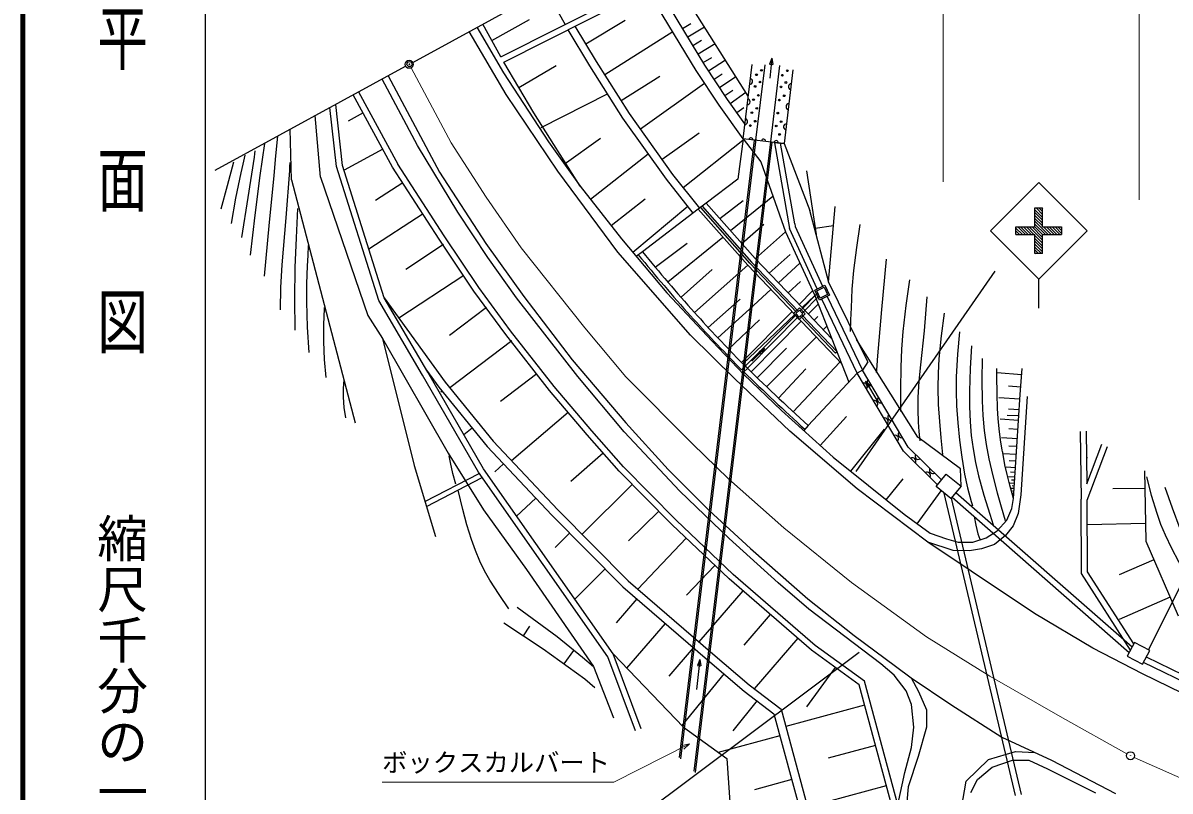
# Model space of a CAD drawing. Units: millimetres, scale not verified. Extents: x 40000 to 680000, y 20000 to 380000.
# Drawn here: x 40000 to 153286, y 263570 to 339363 of the extents above; entities that cross this region are included whole.
import ezdxf
from ezdxf.enums import TextEntityAlignment as Align

# ---------------------------------------------------------------- set-up
doc = ezdxf.new("R2010")
doc.units = ezdxf.units.MM
doc.header["$LTSCALE"] = 1000
doc.header["$PDMODE"] = 32
doc.header["$PDSIZE"] = 500
doc.linetypes.add('CHAIN', pattern=[18.5, 12, -1.5, 3.5, -1.5])
for name, color, linetype, lineweight in [('M-BGD', 7, 'Continuous', 25), ('M-BMK', 2, 'CHAIN', 13), ('M-BMK-OTRS', 5, 'Continuous', 25), ('M-BMK-SRVR', 3, 'Continuous', 25), ('M-STR-HTXT', 7, 'Continuous', 13), ('M-STR-STRC', 7, 'Continuous', 25), ('M-TTL', 2, 'Continuous', 140), ('M-TTL-BAND', 7, 'Continuous', 25)]:
    doc.layers.add(name, color=color, linetype=linetype, lineweight=lineweight)
doc.layers.add('M-OTRS', color=6, linetype='Continuous')
doc.styles.add('@ＭＳ ゴシック', font='')
doc.styles.add('ＭＳ ゴシック', font='')
doc.styles.get('@ＭＳ ゴシック').set_extended_font_data('@MS Gothic')
doc.styles.get('ＭＳ ゴシック').set_extended_font_data('MS Gothic')

msp = doc.modelspace()

# ---------------------------------------------------------------- hatches: boundary and pattern name
at = {"layer": 'M-STR-STRC'}
h = msp.add_hatch(dxfattribs=at)
h.set_pattern_fill('USER', color=256, style=0, pattern_type=2)
h.set_pattern_definition([(135, (139945, 319232), (-141.421, -141.421), [])])
h.paths.add_polyline_path([(139945, 321107), (140695, 321107), (140695, 319232), (142570, 319232), (142570, 318482), (140695, 318482), (140695, 316607), (139945, 316607), (139945, 318482), (138070, 318482), (138070, 319232), (139945, 319232)])

# ---------------------------------------------------------------- linework, layer by layer
at = {"layer": 'M-BGD'}
for p, q in [((87211, 336033), (102980, 343978)), ((87503, 335508), (104187, 343914)), ((111624, 332144), (104187, 343914)), ((91629, 342642), (93537, 339220)), ((106494, 334660), (101665, 342644)), ((107339, 335194), (102561, 343095)), ((84834, 338936), (87467, 334430)), ((87211, 336033), (85418, 339254)), ((86314, 337643), (90024, 339708)), ((96657, 335554), (94546, 339057)), ((95601, 337305), (99480, 339643)), ((105150, 338815), (105975, 339314)), ((105649, 337989), (107300, 338988)), ((87725, 332306), (84063, 338515)), ((95976, 335134), (93829, 338696)), ((97469, 334271), (104165, 338511)), ((106158, 337147), (107000, 337656)), ((106667, 336305), (108351, 337324)), ((90453, 330502), (87503, 335508)), ((99907, 330422), (96657, 335554)), ((107180, 335458), (108027, 335970)), ((107715, 334625), (109368, 335715)), ((113961, 335891), (113739, 335311)), ((113961, 335891), (113755, 333919)), ((113961, 335891), (114059, 335278)), ((87467, 334430), (91906, 327624)), ((88978, 333005), (92644, 335166)), ((99243, 329975), (95976, 335134)), ((108751, 331235), (106494, 334660)), ((109576, 331801), (107339, 335194)), ((108249, 333814), (109060, 334348)), ((111111, 327924), (112004, 335265)), ((113256, 335220), (112352, 327785)), ((113739, 335311), (114059, 335278)), ((113843, 327619), (114759, 335151)), ((116048, 334743), (115163, 327461)), ((78963, 327258), (75476, 333833)), ((76061, 334151), (81148, 324632)), ((99094, 331705), (102898, 334113)), ((100977, 328922), (107302, 333434)), ((108784, 333002), (110406, 334072)), ((76503, 325123), (72625, 332278)), ((73152, 332565), (77019, 325430)), ((92820, 324748), (87725, 332306)), ((91179, 329063), (97728, 332368)), ((109305, 332212), (110095, 332733)), ((109839, 331431), (111380, 332530)), ((70978, 325186), (70316, 331018)), ((71567, 325311), (70884, 331329)), ((111111, 327924), (108751, 331235)), ((111290, 329396), (109576, 331801)), ((110488, 330521), (111184, 331031)), ((69375, 324142), (68860, 330224)), ((73595, 330489), (72117, 329688)), ((95026, 323266), (90453, 330502)), ((103547, 323941), (99243, 329975)), ((104187, 324422), (99907, 330422)), ((66511, 323873), (66396, 328881)), ((103117, 325922), (106774, 328530)), ((91906, 327624), (95026, 323266)), ((93466, 325445), (97044, 328007)), ((112203, 327802), (104797, 266874)), ((112365, 327891), (104933, 266753)), ((105210, 323132), (111095, 327796)), ((106296, 265536), (113843, 327619)), ((106433, 265414), (113992, 327602)), ((111111, 327924), (110592, 323937)), ((114202, 327579), (111111, 327924)), ((111111, 327924), (112868, 325664)), ((114829, 327490), (114202, 327579)), ((114202, 327579), (114830, 327490)), ((114202, 327579), (114207, 327545)), ((114207, 327545), (115689, 319083)), ((114825, 327490), (115163, 327461)), ((115163, 327461), (114829, 327490)), ((116217, 319550), (114829, 327490)), ((115163, 327461), (114838, 327420)), ((115163, 327461), (117705, 320865)), ((75533, 326912), (71715, 324843)), ((82955, 320683), (78963, 327258)), ((96046, 321969), (101754, 326455)), ((75132, 311988), (70978, 325186)), ((75684, 312233), (71567, 325311)), ((81597, 318346), (77019, 325430)), ((112868, 325664), (115315, 318752)), ((69375, 324142), (74073, 310494)), ((81097, 318015), (76503, 325123)), ((81148, 324632), (85726, 317603)), ((98753, 316752), (92820, 324748)), ((106833, 321084), (104187, 324422)), ((117396, 324755), (118326, 318501)), ((66511, 323873), (72820, 299889)), ((77507, 323597), (74823, 321831)), ((95026, 323266), (99105, 318077)), ((106195, 320600), (103547, 323941)), ((110592, 323937), (107488, 321581)), ((98085, 319374), (101443, 322013)), ((108816, 320079), (111136, 321839)), ((109885, 318870), (114065, 322282)), ((85901, 316229), (82955, 320683)), ((100224, 316738), (105658, 321278)), ((106689, 320974), (101171, 316787)), ((106689, 320974), (111577, 315447)), ((107488, 321581), (106693, 320978)), ((111801, 315645), (106944, 321168)), ((107087, 321277), (111936, 315764)), ((112322, 316113), (107488, 321581)), ((119574, 313757), (117705, 320865)), ((119555, 313794), (120217, 321240)), ((79515, 320544), (74174, 317031)), ((110997, 317604), (113157, 319513)), ((116217, 319550), (116266, 319266)), ((85026, 313256), (81597, 318346)), ((112331, 316111), (115315, 318752)), ((115316, 318751), (118199, 312460)), ((118419, 313116), (115689, 319086)), ((116266, 319266), (118961, 313375)), ((118236, 319110), (120052, 319380)), ((81523, 317491), (77798, 315041)), ((84535, 312911), (81097, 318015)), ((85726, 317603), (89466, 312379)), ((99105, 318077), (103581, 312719)), ((102452, 315249), (105601, 317638)), ((103680, 313803), (109110, 318236)), ((88741, 312231), (85901, 316229)), ((105925, 308562), (98753, 316752)), ((101171, 316787), (100566, 316328)), ((112322, 316113), (116941, 311273)), ((113708, 314661), (115772, 316504)), ((104989, 312292), (108074, 315019)), ((106314, 310793), (111577, 315447)), ((116214, 310586), (111577, 315447)), ((111801, 315645), (116432, 310792)), ((116562, 310916), (111936, 315764)), ((114605, 313721), (116734, 315657)), ((83531, 314438), (77134, 310230)), ((115560, 312720), (116775, 313866)), ((87676, 308631), (84535, 312911)), ((88154, 308994), (85026, 313256)), ((103581, 312719), (108056, 307950)), ((111750, 311124), (113865, 313048)), ((117988, 312920), (116653, 311574)), ((118494, 312719), (116747, 310959)), ((118190, 313007), (119183, 313481)), ((118664, 312014), (118190, 313007)), ((118390, 312936), (119112, 313281)), ((118734, 312214), (118390, 312936)), ((119112, 313281), (119457, 312559)), ((119183, 313481), (119656, 312488)), ((123427, 305908), (119574, 313757)), ((79461, 304593), (75132, 311988)), ((79980, 304894), (75684, 312233)), ((75684, 312233), (81707, 303913)), ((94791, 304489), (88741, 312231)), ((89466, 312379), (94239, 306124)), ((107668, 309321), (110821, 312108)), ((116941, 311273), (118199, 312460)), ((116954, 310742), (118631, 312431)), ((117551, 310633), (118530, 311621)), ((118199, 312460), (121570, 303925)), ((119656, 312488), (118664, 312014)), ((119457, 312559), (118734, 312214)), ((122387, 304797), (118888, 312121)), ((119432, 312381), (122902, 305104)), ((74073, 310494), (75505, 308212)), ((85778, 311278), (82141, 308509)), ((108633, 308289), (111750, 311124)), ((115948, 310864), (110973, 305851)), ((111078, 305740), (116214, 310586)), ((116394, 310604), (111327, 305498)), ((116109, 310685), (116687, 311239)), ((116662, 310107), (116109, 310685)), ((116214, 310586), (120864, 305712)), ((116321, 310681), (116682, 311026)), ((116667, 310320), (116321, 310681)), ((117240, 310661), (116662, 310107)), ((117028, 310665), (116667, 310320)), ((116682, 311026), (117028, 310665)), ((116687, 311239), (117240, 310661)), ((120261, 306779), (116780, 310428)), ((116910, 310552), (120395, 306899)), ((116941, 311273), (119887, 308185)), ((109688, 307178), (112748, 310066)), ((111543, 305289), (116602, 310387)), ((116846, 309923), (111902, 304942)), ((118130, 310026), (118498, 310398)), ((119032, 309081), (119391, 309442)), ((75505, 308212), (78638, 295707)), ((75505, 308212), (81994, 296916)), ((91995, 303110), (87676, 308631)), ((92460, 303489), (88154, 308994)), ((110310, 304241), (105925, 308562)), ((113447, 303462), (118326, 308371)), ((128388, 298492), (122332, 308138)), ((88265, 308010), (82156, 303361)), ((108056, 307950), (111193, 304683)), ((113241, 307223), (111998, 305977)), ((112518, 304349), (115397, 307261)), ((113241, 307223), (112704, 306912)), ((113241, 307223), (112931, 306685)), ((94239, 306124), (99527, 299888)), ((112704, 306912), (112931, 306685)), ((116079, 300988), (120682, 305903)), ((120395, 306899), (120261, 306779)), ((123427, 305908), (122901, 305106)), ((79866, 305093), (81073, 303426)), ((85484, 295352), (79980, 304894)), ((90752, 304743), (87149, 302002)), ((110959, 305142), (111320, 305505)), ((111551, 305281), (111190, 304929)), ((117313, 305231), (114618, 302354)), ((122387, 304797), (117549, 299632)), ((122901, 305106), (122387, 304797)), ((126954, 297123), (122387, 304797)), ((127430, 297497), (122901, 305106)), ((136188, 305051), (136189, 305277)), ((136192, 304695), (136188, 305051)), ((138628, 304649), (136203, 304830)), ((138483, 302715), (138675, 305277)), ((84977, 295029), (79461, 304593)), ((81707, 303913), (86445, 298086)), ((99383, 299004), (94791, 304489)), ((115727, 299082), (110310, 304241)), ((111193, 304683), (114917, 301137)), ((123213, 304028), (124429, 301990)), ((123213, 304028), (123383, 303430)), ((123213, 304028), (123659, 303595)), ((136193, 304521), (136192, 304695)), ((136211, 302763), (136193, 304521)), ((81073, 303426), (85843, 297559)), ((81446, 303060), (81278, 302927)), ((95725, 298712), (91995, 303110)), ((96179, 299105), (92460, 303489)), ((123383, 303430), (123659, 303595)), ((136253, 301316), (136211, 302763)), ((138537, 303437), (137325, 303528)), ((137827, 292424), (138483, 302715)), ((139175, 302493), (138560, 292807)), ((138452, 302224), (136371, 302357)), ((93860, 300911), (88261, 296162)), ((114917, 301137), (120013, 296531)), ((118739, 297682), (121326, 300545)), ((136313, 300323), (136253, 301316)), ((136410, 299302), (136313, 300323)), ((138319, 300143), (136512, 300258)), ((138253, 300590), (137190, 300624)), ((138385, 301184), (137345, 301250)), ((84377, 299393), (83539, 298723)), ((99305, 295549), (96179, 299105)), ((99527, 299888), (103718, 295309)), ((122369, 293407), (115727, 299082)), ((117549, 299632), (117106, 299159)), ((121754, 295130), (125097, 299286)), ((136553, 298212), (136410, 299302)), ((138261, 299240), (137358, 299298)), ((86445, 298086), (92816, 291334)), ((98866, 295139), (95725, 298712)), ((104868, 293152), (99383, 299004)), ((132578, 295376), (128388, 298492)), ((136720, 297191), (136553, 298212)), ((138204, 298337), (136635, 298437)), ((144399, 299059), (144495, 292366)), ((144999, 299067), (145073, 293884)), ((81994, 296916), (85484, 291322)), ((85843, 297559), (92241, 290778)), ((97295, 296926), (94096, 294113)), ((126954, 297123), (130331, 293797)), ((130712, 294264), (127430, 297497)), ((136739, 297082), (136720, 297191)), ((136758, 296975), (136739, 297082)), ((136982, 295769), (136758, 296975)), ((138104, 296768), (136798, 296852)), ((138154, 297553), (137370, 297603)), ((145073, 293884), (146559, 297785)), ((145095, 292257), (147120, 297572)), ((78638, 295707), (80741, 288682)), ((87442, 295864), (86605, 295074)), ((120013, 296531), (123494, 293730)), ((137191, 294799), (136982, 295769)), ((138062, 296116), (137410, 296157)), ((145036, 296476), (145124, 296477)), ((79704, 292145), (85062, 294908)), ((97747, 276812), (84977, 295029)), ((98282, 277095), (85484, 295352)), ((104089, 289877), (98866, 295139)), ((104509, 290305), (99305, 295549)), ((103718, 295309), (107781, 291247)), ((130182, 293615), (131184, 294842)), ((131184, 294842), (132644, 293651)), ((132644, 293651), (132578, 295376)), ((138021, 295463), (137108, 295521)), ((137456, 293754), (137191, 294799)), ((137963, 294550), (137324, 294591)), ((137992, 295006), (137535, 295036)), ((150763, 295177), (150885, 288215)), ((79850, 291658), (85352, 294495)), ((100172, 293824), (95221, 288910)), ((123494, 293730), (127030, 290886)), ((125262, 292308), (126915, 294363)), ((131642, 292423), (130182, 293615)), ((132644, 293651), (131642, 292423)), ((137827, 292424), (137456, 293754)), ((137922, 293911), (137475, 293940)), ((137890, 293412), (137593, 293431)), ((137942, 294231), (137623, 294251)), ((137906, 293662), (137683, 293676)), ((150793, 293437), (147623, 293381)), ((90641, 292473), (88752, 290690)), ((109733, 288498), (104868, 293152)), ((129375, 288119), (122369, 293407)), ((128318, 289944), (130691, 293189)), ((130942, 292979), (137997, 263121)), ((131679, 292468), (138592, 263215)), ((131754, 292560), (149260, 277249)), ((132133, 293025), (149546, 277796)), ((137676, 291462), (137827, 292424)), ((137858, 292913), (137711, 292922)), ((137874, 293163), (137726, 293172)), ((137842, 292664), (137769, 292668)), ((138560, 292807), (138291, 290963)), ((144528, 285024), (144495, 292366)), ((85484, 291322), (89735, 285415)), ((92816, 291334), (99786, 284310)), ((102784, 291192), (99813, 288244)), ((107781, 291247), (111844, 287506)), ((137177, 290309), (137676, 291462)), ((145127, 285202), (145095, 292257)), ((92241, 290778), (99240, 283724)), ((110147, 284942), (104509, 290305)), ((127030, 290886), (129605, 289003)), ((136216, 289233), (137177, 290309)), ((138291, 290963), (137792, 289733)), ((93991, 289014), (92552, 287587)), ((109743, 284498), (104089, 289877)), ((129605, 289003), (131220, 288464)), ((135140, 288541), (136216, 289233)), ((137792, 289733), (137023, 288772)), ((150855, 289955), (145106, 289854)), ((105503, 288532), (100720, 283504)), ((114599, 284119), (109733, 288498)), ((131873, 287311), (129375, 288119)), ((133655, 285270), (129375, 288119)), ((131220, 288464), (132373, 288119)), ((132373, 288119), (133795, 288119)), ((133795, 288119), (135140, 288541)), ((135947, 287888), (134679, 287465)), ((137023, 288772), (135947, 287888)), ((150885, 288215), (154080, 280843)), ((111844, 287506), (117519, 282541)), ((133487, 287273), (131873, 287311)), ((134679, 287465), (133487, 287273)), ((97490, 285487), (94487, 282508)), ((108330, 285842), (105538, 282908)), ((151684, 286372), (148269, 284892)), ((89735, 285415), (96358, 275849)), ((117871, 277469), (109743, 284498)), ((118244, 277940), (110147, 284942)), ((139910, 281078), (133655, 285270)), ((149379, 277477), (144528, 285024)), ((149699, 278090), (145127, 285202)), ((99240, 283724), (107596, 276515)), ((99786, 284310), (108117, 277122)), ((111098, 283326), (106752, 278300)), ((117604, 281515), (114599, 284119)), ((100633, 282522), (98595, 280161)), ((117519, 282541), (122097, 278929)), ((153281, 282686), (148262, 280510)), ((88806, 281703), (92757, 278807)), ((113807, 280984), (111205, 277974)), ((124731, 276127), (117604, 281515)), ((145649, 277660), (139910, 281078)), ((87481, 280154), (91388, 277595)), ((89435, 278874), (90064, 279834)), ((103418, 280119), (99613, 275709)), ((92757, 278807), (95249, 276786)), ((122097, 278929), (126160, 275898)), ((91388, 277595), (95496, 274631)), ((106204, 277716), (103786, 274913)), ((116516, 278641), (112218, 273671)), ((123107, 274397), (118244, 277940)), ((150550, 275145), (145649, 277660)), ((149778, 278242), (149060, 276865)), ((151296, 277451), (149778, 278242)), ((93442, 276113), (94407, 277451)), ((95249, 276786), (96358, 275849)), ((100495, 269500), (97747, 276812)), ((101056, 269711), (98282, 277095)), ((98282, 277095), (105235, 269859)), ((106838, 276546), (106531, 273600)), ((106838, 276546), (106616, 275966)), ((106838, 276546), (106935, 275933)), ((107596, 276515), (111210, 273432)), ((108117, 277122), (111711, 274055)), ((122582, 274036), (117871, 277469)), ((149060, 276865), (150579, 276074)), ((150579, 276074), (151296, 277451)), ((157611, 273554), (150950, 276786)), ((96358, 275849), (98327, 270785)), ((106616, 275966), (106935, 275933)), ((120227, 275753), (117398, 271871)), ((126047, 275011), (124731, 276127)), ((126160, 275898), (127708, 274757)), ((157361, 273009), (150673, 276254)), ((95496, 274631), (96484, 273801)), ((109240, 275183), (105066, 270035)), ((126397, 262199), (123107, 274397)), ((127221, 273465), (126047, 275011)), ((127708, 274757), (128452, 273383)), ((127708, 274757), (131641, 272113)), ((157153, 271921), (150550, 275145)), ((111210, 273432), (114169, 271187)), ((111711, 274055), (114870, 271659)), ((125802, 262100), (122582, 274036)), ((127765, 272120), (127221, 273465)), ((128452, 273383), (129245, 271569)), ((112526, 272519), (110093, 269517)), ((123119, 272047), (115333, 269947)), ((127994, 269859), (127765, 272120)), ((131641, 272113), (136671, 268889)), ((114169, 271187), (118851, 253886)), ((114870, 271659), (119607, 254154)), ((129245, 271569), (129245, 269869)), ((105235, 269859), (109501, 266770)), ((127736, 267855), (127994, 269859)), ((129245, 269869), (128395, 266978)), ((114754, 269024), (108664, 267376)), ((136671, 268889), (141572, 266632)), ((124192, 268068), (119523, 266809)), ((127078, 265394), (127736, 267855)), ((135367, 266695), (138031, 267488)), ((138031, 267488), (139980, 267365)), ((109501, 266770), (110236, 256767)), ((128395, 266978), (127432, 263974)), ((133156, 264541), (135367, 266695)), ((135713, 265940), (137735, 266626)), ((137735, 266626), (139346, 266626)), ((139346, 266626), (141197, 265769)), ((141572, 266632), (147892, 263343)), ((126397, 262199), (127078, 265394)), ((134273, 264706), (135713, 265940)), ((141197, 265769), (145927, 263404)), ((115925, 264699), (112235, 263701)), ((125265, 264089), (117486, 261991)), ((127432, 263974), (127148, 260800)), ((132703, 261877), (133156, 264541)), ((133622, 263438), (134273, 264706))]:
    msp.add_line(p, q, dxfattribs=at)
for points in [[(62465, 316460), (62920, 320381), (63435, 324302), (63665, 325883), (63902, 327473)], [(63858, 314391), (64316, 319353), (64795, 324327), (64986, 326267), (65179, 328207)], [(60598, 319572), (61038, 322074), (61538, 324563), (61735, 325439), (61938, 326324)], [(61603, 318184), (62258, 322147), (62854, 326122), (62899, 326438), (62944, 326755)], [(59592, 321009), (60204, 323339), (60837, 325654)], [(65434, 311049), (65480, 313267), (65585, 315481), (65994, 320138), (66342, 324799), (66367, 325197), (66392, 325606)], [(66871, 309038), (66855, 312143), (66900, 315248), (67011, 318153), (67158, 321057)], [(122657, 319464), (122310, 317199), (122024, 314928), (121872, 313087), (121779, 311240), (121740, 310080), (121707, 308909)], [(68259, 306835), (68112, 309342), (68024, 311848), (68031, 313625), (68098, 315412), (68152, 316410), (68211, 317418)], [(125250, 316068), (124801, 311099), (124371, 306123), (124318, 305497), (124264, 304860)], [(127551, 314027), (127201, 311471), (126911, 308912), (126778, 307161), (126704, 305395), (126672, 303216), (126674, 301025)], [(129266, 312339), (128988, 308984), (128650, 305628), (128485, 304025), (128381, 302420), (128373, 301194), (128425, 299956), (128488, 299037), (128562, 298118)], [(69935, 304393), (69787, 306164), (69700, 307937), (69713, 309562), (69787, 311199), (69789, 311239), (69792, 311288)], [(130984, 310740), (130693, 308473), (130464, 306204), (130378, 304790), (130353, 303376), (130397, 301712), (130502, 300047), (130642, 298420), (130801, 296794)], [(132481, 308882), (132297, 306667), (132173, 304440), (132153, 303022), (132193, 301596), (132312, 299892), (132491, 298181), (132712, 296516), (132994, 294852), (133289, 293488), (133642, 292140), (133701, 291928), (133759, 291717)], [(133686, 307495), (133546, 305264), (133465, 303019), (133472, 301517), (133540, 300007), (133658, 298662), (133835, 297326), (134079, 295993), (134382, 294671), (134897, 292782), (135474, 290896), (135637, 290380), (135804, 289855)], [(134745, 306253), (134708, 304159), (134732, 302063), (134807, 300616), (134943, 299164), (135141, 297758), (135398, 296361), (135781, 294663), (136221, 292982), (136609, 291617), (137010, 290256)], [(71875, 300386), (71729, 301410), (71644, 302435), (71659, 303291), (71733, 304158)], [(82766, 293841), (82461, 294907), (82215, 295984), (82154, 296306), (82093, 296638)], [(150950, 294569), (151429, 292776), (151967, 290996), (152356, 289907), (152801, 288840), (153433, 287526), (154125, 286226), (155423, 283921), (156714, 281623)], [(152768, 293549), (153487, 291513), (154265, 289490), (154863, 288118), (155517, 286770), (156376, 285155), (157293, 283561), (157821, 282679), (158354, 281800)], [(87998, 281564), (87029, 282960), (86109, 284390), (85593, 285298), (85127, 286240), (84683, 287292), (84290, 288378), (83836, 289853), (83435, 291362), (83201, 292315), (82973, 293271)], [(133942, 290658), (134096, 289803), (134308, 288965), (134395, 288702), (134490, 288430)]]:
    msp.add_lwpolyline(points, dxfattribs=at)
for centre in [(112445, 334251), (112928, 334683), (115000, 334209), (115484, 334641), (112305, 333099), (112788, 333531), (114860, 333057), (115344, 333488), (112629, 332221), (115184, 332179), (112146, 331789), (112473, 330939), (114701, 331747), (111990, 330507), (112319, 329670), (114545, 330465), (114874, 329628), (111836, 329238), (114391, 329196), (114720, 328359)]:
    msp.add_circle(centre, 84, dxfattribs=at)
for centre, radius, start, end in [((111744, 333587), 305, 273.45795, 72.68027), ((115901, 333081), 305, 93.45798, 252.68024), ((111503, 331601), 305, 273.45795, 72.68027), ((115660, 331095), 305, 93.45798, 252.68024), ((111262, 329616), 305, 273.45795, 72.68027), ((115419, 329110), 305, 93.45798, 252.68024), ((111895, 327834), 200, 353.47443, 173.47443), ((113137, 327692), 200, 353.47443, 173.47443), ((114379, 327550), 200, 353.47443, 173.47443), ((217713, 411665), 150779, 219.14268, 222.15845), ((255144, 443700), 199535, 219.49721, 221.76523), ((257027, 447968), 204289, 222.30534, 224.25815), ((252503, 443842), 197670, 222.30576, 224.31898), ((117987, 312130), 9911, 222.79868, 224.84143), ((321548, 522266), 301962, 225.81267, 227.5011), ((377249, 581687), 383904, 226.12917, 227.36226), ((123062, 303494), 336, 315.62134, 105.89572), ((123706, 303922), 336, 135.62134, 285.89571), ((124085, 301775), 336, 315.62134, 105.89572), ((124729, 302204), 336, 135.62134, 285.89571), ((125107, 300057), 336, 315.62134, 105.89572), ((125751, 300485), 336, 135.62134, 285.89571), ((126130, 298338), 336, 315.62134, 105.89572), ((126774, 298766), 336, 135.62134, 285.89571), ((127861, 296109), 336, 330.29712, 120.5715), ((128431, 296632), 336, 150.29712, 300.57149), ((129286, 294705), 336, 330.29712, 120.5715), ((129855, 295228), 336, 150.29712, 300.57149)]:
    msp.add_arc(centre, radius, start, end, dxfattribs=at)
at = {"layer": 'M-BMK'}
for p, q in [((78328, 334932), (82279, 327531)), ((82279, 327531), (85747, 322157)), ((85747, 322157), (89215, 317165)), ((89215, 317165), (95503, 309292)), ((95503, 309292), (99543, 304452)), ((99543, 304452), (106136, 297821)), ((106136, 297821), (109680, 294391)), ((109680, 294391), (115137, 289556)), ((115137, 289556), (121822, 284157)), ((121822, 284157), (129235, 278800)), ((129235, 278800), (135491, 274901)), ((135491, 274901), (142647, 270788)), ((142647, 270788), (149029, 267247)), ((149744, 266890), (157195, 263574))]:
    msp.add_line(p, q, dxfattribs=at)
at = {"layer": 'M-BMK-OTRS'}
for p, q in [((78491, 335477), (101147, 347832)), ((58979, 324836), (77789, 335094))]:
    msp.add_line(p, q, dxfattribs=at)
at = {"layer": 'M-BMK-SRVR'}
for centre, radius in [((78140, 335285), 398), ((78140, 335285), 12), ((149379, 267053), 398), ((149379, 267053), 12)]:
    msp.add_circle(centre, radius, dxfattribs=at)
at = {"layer": 'M-OTRS'}
msp.add_point((78175, 335310), dxfattribs=at)
at = {"layer": 'M-STR-HTXT'}
for p, q in [((130891, 323700), (130891, 343810)), ((150232, 321920), (150232, 341835)), ((105825, 268220), (98361, 264454)), ((98361, 264454), (75486, 264454))]:
    msp.add_line(p, q, dxfattribs=at)
msp.add_lwpolyline([(105058, 268074), (105825, 268220), (105252, 267691)], dxfattribs=at)
at = {"layer": 'M-STR-STRC'}
for p, q in [((140320, 323630), (135547, 318857)), ((145093, 318857), (140320, 323630)), ((139945, 321107), (140695, 321107)), ((139945, 319232), (139945, 321107)), ((140695, 319232), (140695, 321107)), ((140320, 314084), (135547, 318857)), ((138070, 318482), (138070, 319232)), ((138070, 319232), (139945, 319232)), ((138070, 318482), (139945, 318482)), ((139945, 316607), (139945, 318482)), ((140320, 314084), (145093, 318857)), ((140695, 319232), (142570, 319232)), ((140695, 316607), (140695, 318482)), ((140695, 318482), (142570, 318482)), ((142570, 319232), (142570, 318482)), ((140695, 316607), (139945, 316607)), ((135973, 314878), (122264, 295116)), ((140320, 311220), (140320, 314084)), ((151196, 277522), (165083, 305531)), ((99005, 259658), (122577, 277266))]:
    msp.add_line(p, q, dxfattribs=at)
at = {"layer": 'M-TTL'}
msp.add_line((40000, 380000), (40000, 20000), dxfattribs=at)
at = {"layer": 'M-TTL-BAND'}
msp.add_line((58000, 370000), (58000, 20000), dxfattribs=at)

# ---------------------------------------------------------------- texts
at = {"layer": 'M-STR-HTXT', "style": 'ＭＳ ゴシック'}
msp.add_text('ボックスカルバート', height=1833, dxfattribs=at).set_placement((75474, 264923), align=Align.BOTTOM_LEFT)
at = {"layer": 'M-TTL-BAND', "style": '@ＭＳ ゴシック', "width": 1.4}
msp.add_text('平  面  図', height=3666, rotation=270, dxfattribs=at).set_placement((49777, 306475), align=Align.MIDDLE_RIGHT)
at = {"layer": 'M-TTL-BAND', "style": '@ＭＳ ゴシック'}
msp.add_text('縮尺千分の一', height=3666, rotation=270, dxfattribs=at).set_placement((49777, 261030), align=Align.MIDDLE_RIGHT)

doc.saveas('drawing.dxf')
